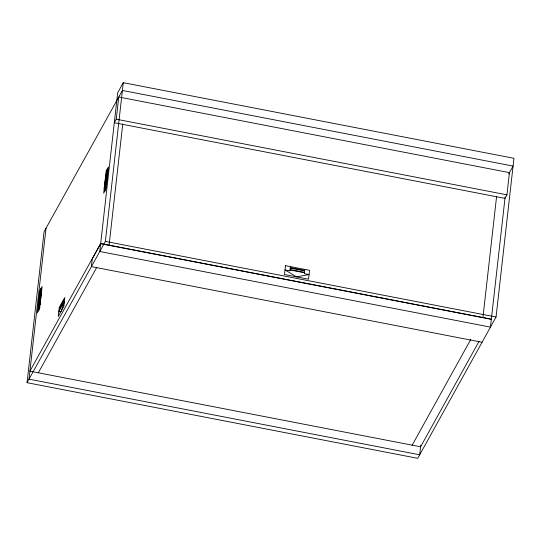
<?xml version="1.0" encoding="UTF-8"?>
<svg xmlns="http://www.w3.org/2000/svg" width="541" height="541" viewBox="0 0 541 541"><rect width="100%" height="100%" fill="white"/><g stroke="black" fill="none" stroke-linecap="round" stroke-linejoin="round"><path stroke-width="0.81" d="M479.083 341.263L420.587 446.798L29.911 371.167L100.68 243.491L117.681 92.775L123.274 82.678L513.95 158.31L496.05 317.019L417.726 458.322L27.05 382.69L44.071 231.751L122.394 90.448L513.071 166.08L508.675 174.006M46.032 228.214L29.011 379.16L419.688 454.792L420.776 445.128M60.382 305.584L60.267 306.571L63.743 299.511M100.653 243.714L99.781 251.484L490.457 327.116L491.329 319.346L100.653 243.714L92.261 258.855L91.388 266.625L482.065 342.257M116.254 119.203L118.763 97.008L509.439 172.64L506.937 194.834L504.976 198.371L114.3 122.739L116.254 119.203L506.937 194.834M27.05 382.69L105.373 241.387L123.274 82.678M109.099 245.12L122.773 123.903M290.382 266.605L290.267 267.592L304.739 270.392L304.853 269.411M482.937 317.493L496.611 196.275M505.125 197.073L491.356 319.122L100.68 243.491M40.791 292.397L40.568 292.796L41.055 288.461L38.641 301.668L38.553 310.662L41.251 291.572L39.392 305.564M41.637 290.869L39.885 304.664L40.135 304.218M105.698 175.304L105.941 174.858L104.19 188.66M106.442 173.965L104.582 187.957L107.253 169.042L107.172 178.03L104.751 191.237L105.258 186.726L105.042 187.125M38.33 372.796L96.825 267.261M412.168 445.169L470.738 339.498M105.373 241.387L496.05 317.019M39.892 290.571L37.39 312.766L39.621 308.728L42.13 286.534L39.892 290.571M59.246 307.633L58.245 316.512L63.838 306.422L64.839 297.543L59.246 307.633M60.004 308.958L58.766 311.88L61.038 311.467L64.359 301.79L60.004 308.958M60.207 307.132L60.051 308.532L63.412 302.466L63.574 301.06L60.207 307.132M106.185 170.97L103.683 193.164L105.921 189.127L108.423 166.932L106.185 170.97M285.492 265.658L284.492 274.537L308.546 279.197L309.547 270.317L285.492 265.658M289.996 269.979L289.902 270.852L285.012 269.905L296.522 276.87L309.073 274.564L304.373 273.651L304.468 272.779L289.996 269.979M290.206 268.153L290.044 269.553L304.515 272.36L304.678 270.953L290.206 268.153"/></g></svg>
